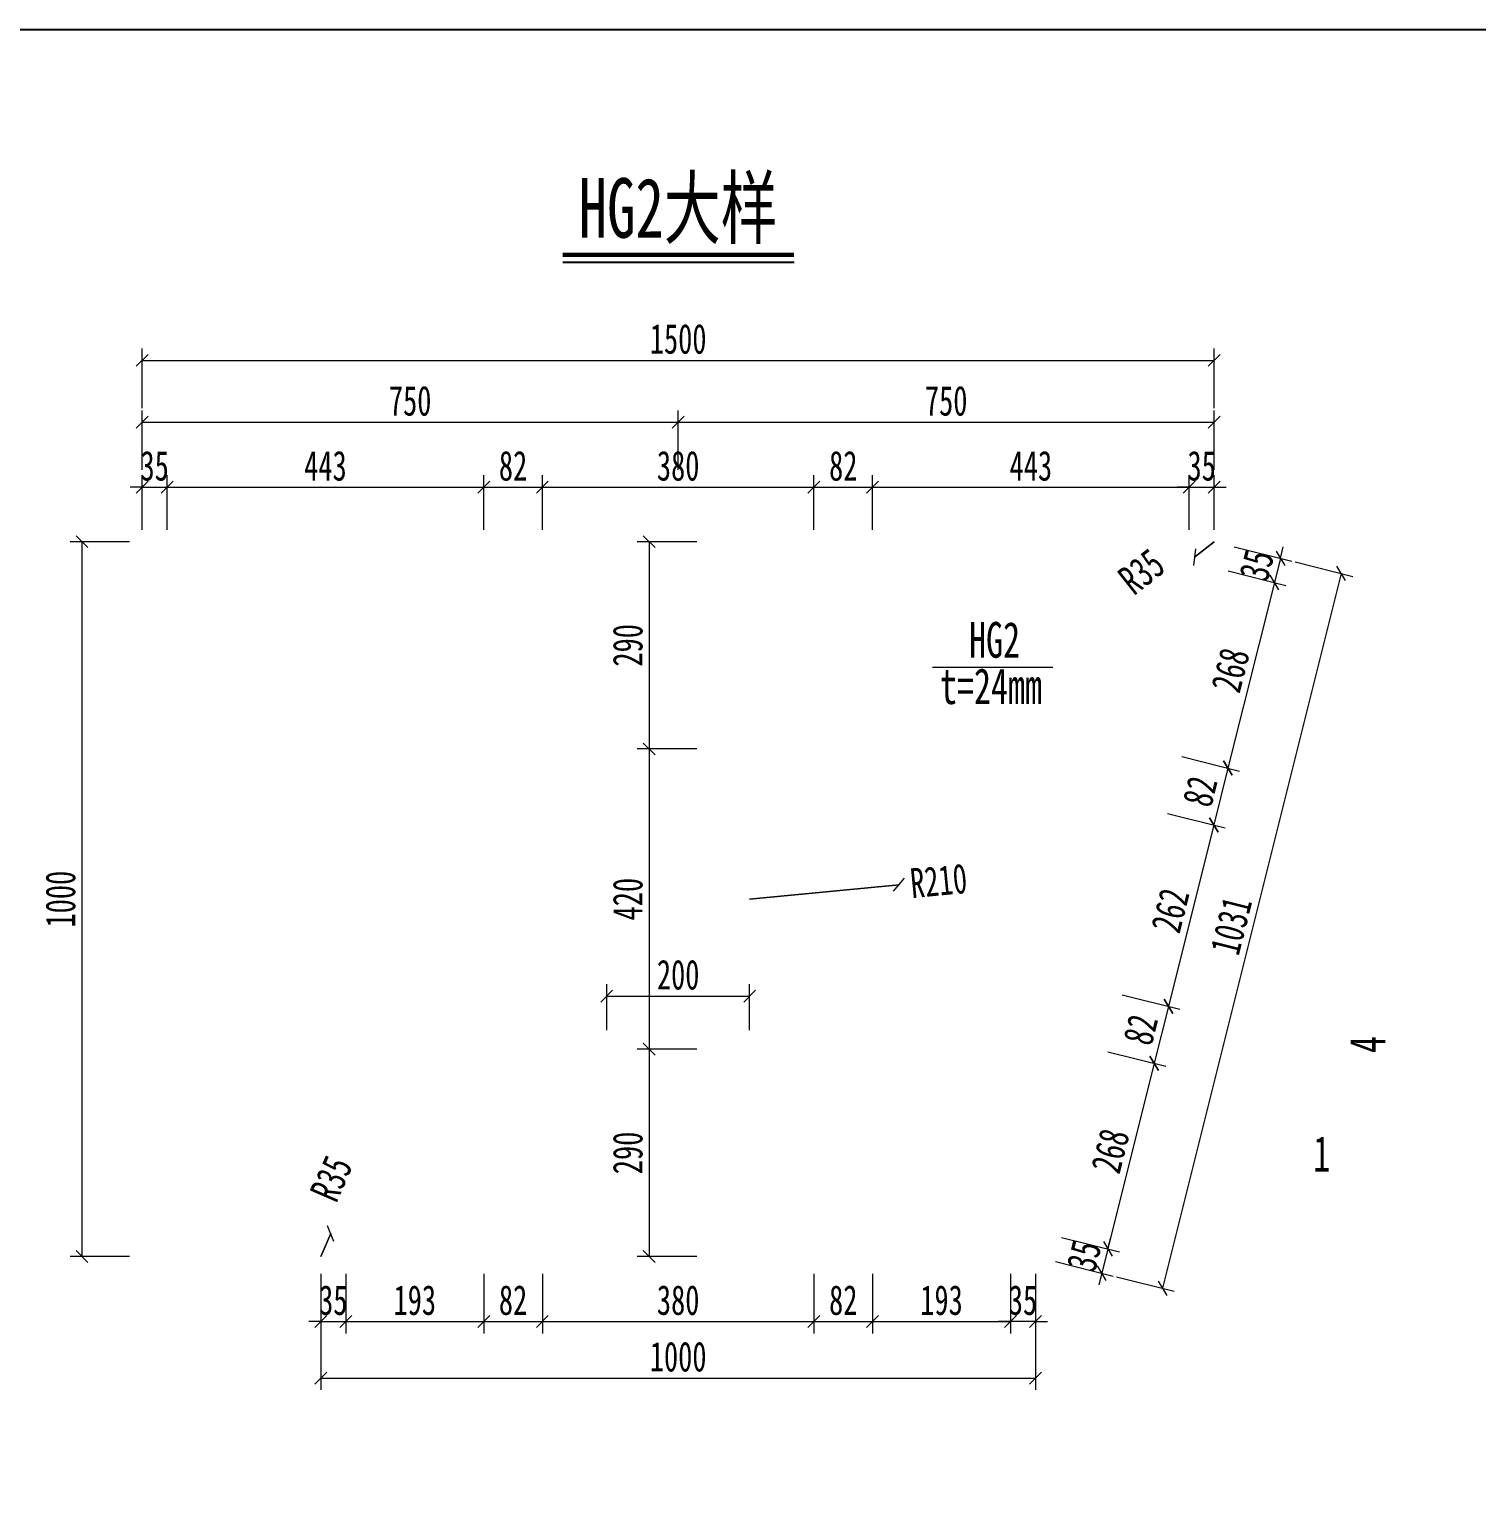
# Model space of a CAD drawing. Header units: millimetres. Extents: x -60009 to 63758, y -2164 to 95433.
# Drawn here: x 27770 to 29795, y 32494 to 34561 of the extents above; entities that cross this region are included whole.
import ezdxf
from ezdxf.enums import TextEntityAlignment as Align

# ---------------------------------------------------------------- set-up
doc = ezdxf.new("R2010")
doc.units = ezdxf.units.MM
doc.layers.get('Defpoints').update_dxf_attribs({"color": 8})
for name, color, linetype, lineweight in [('文字', 7, 'Continuous', 15), ('标注线及字体', 2, 'Continuous', 15), ('细实线', 4, 'Continuous', 15)]:
    doc.layers.add(name, color=color, linetype=linetype, lineweight=lineweight)
doc.styles.add('111', font='仿宋_GB2312.TTF', dxfattribs={"width": 0.7})
doc.styles.add('BM_Dim', font='仿宋_GB2312.TTF', dxfattribs={"width": 0.85})
doc.dimstyles.new('200', dxfattribs={"dimscale": 0, "dimtxt": 2.5, "dimasz": 1, "dimexe": 1, "dimexo": 1, "dimgap": 0.6, "dimtad": 1, "dimdec": 0, "dimdsep": 46, "dimtxsty": '111', "dimblk": 'OBLIQUE', "dimcen": 0, "dimclrd": 4, "dimclre": 4, "dimclrt": 4, "dimadec": 1, "dimazin": 2, "dimtfac": 1, "dimtdec": 0, "dimtix": 1, "dimtmove": 2, "dimatfit": 3, "dimfxl": 4, "dimfxlon": 1, "dimtolj": 1, "dimlwd": -1, "dimlwe": -1, "dimarcsym": 0})

# ---------------------------------------------------------------- blocks, each defined once
blk = doc.blocks.new('_Oblique')
at = {"color": 0, "linetype": 'ByBlock', "lineweight": -2}
blk.add_line((-0.5, -0.5), (0.5, 0.5), dxfattribs=at)
blk = doc.blocks.new('*D1968')
at = {"layer": 'Defpoints', "color": 0}
for p in [(29142.7, 32844.5), (29177.7, 32844.5), (29142.7, 32753.6)]:
    blk.add_point(p, dxfattribs=at)
at = {"layer": '细实线', "color": 4}
for p, q in [((29142.7, 32820.3), (29142.7, 32736.9)), ((29177.7, 32820.3), (29177.7, 32736.9)), ((29142.7, 32753.6), (29126, 32753.6)), ((29177.7, 32753.6), (29142.7, 32753.6)), ((29177.7, 32753.6), (29194.3, 32753.6))]:
    blk.add_line(p, q, dxfattribs=at)
at = {"layer": '细实线', "color": 4, "xscale": 16.66666666666666, "yscale": 16.66666666666666, "zscale": 16.66666666666666}
blk.add_blockref('_Oblique', (29142.7, 32753.6), dxfattribs=at)
at = {"layer": '细实线', "color": 4, "xscale": 16.66666666666666, "yscale": 16.66666666666666, "zscale": 16.66666666666666, "rotation": 180}
blk.add_blockref('_Oblique', (29177.7, 32753.6), dxfattribs=at)
at = {"layer": '细实线', "color": 4, "insert": (29160.2, 32783.4), "char_height": 41.67, "attachment_point": 5, "style": '111'}
blk.add_mtext('\\A1;35', dxfattribs=at)
blk = doc.blocks.new('*D1967')
at = {"layer": 'Defpoints', "color": 0}
for p in [(28949.7, 32844.5), (29142.7, 32844.5), (29142.7, 32753.6)]:
    blk.add_point(p, dxfattribs=at)
at = {"layer": '细实线', "color": 4}
for p, q in [((28949.7, 32820.3), (28949.7, 32736.9)), ((29142.7, 32820.3), (29142.7, 32736.9)), ((28949.7, 32753.6), (29142.7, 32753.6))]:
    blk.add_line(p, q, dxfattribs=at)
at = {"layer": '细实线', "color": 4, "xscale": 16.66666666666666, "yscale": 16.66666666666666, "zscale": 16.66666666666666, "rotation": 180}
blk.add_blockref('_Oblique', (28949.7, 32753.6), dxfattribs=at)
at = {"layer": '细实线', "color": 4, "xscale": 16.66666666666666, "yscale": 16.66666666666666, "zscale": 16.66666666666666}
blk.add_blockref('_Oblique', (29142.7, 32753.6), dxfattribs=at)
at = {"layer": '细实线', "color": 4, "insert": (29046.2, 32783.4), "char_height": 41.67, "attachment_point": 5, "style": '111'}
blk.add_mtext('\\A1;193', dxfattribs=at)
blk = doc.blocks.new('*D1966')
at = {"layer": 'Defpoints', "color": 0}
for p in [(28487.7, 32844.5), (28867.7, 32844.5), (28867.7, 32753.6)]:
    blk.add_point(p, dxfattribs=at)
at = {"layer": '细实线', "color": 4}
for p, q in [((28487.7, 32820.3), (28487.7, 32736.9)), ((28867.7, 32820.3), (28867.7, 32736.9)), ((28487.7, 32753.6), (28867.7, 32753.6))]:
    blk.add_line(p, q, dxfattribs=at)
at = {"layer": '细实线', "color": 4, "xscale": 16.66666666666666, "yscale": 16.66666666666666, "zscale": 16.66666666666666, "rotation": 180}
blk.add_blockref('_Oblique', (28487.7, 32753.6), dxfattribs=at)
at = {"layer": '细实线', "color": 4, "xscale": 16.66666666666666, "yscale": 16.66666666666666, "zscale": 16.66666666666666}
blk.add_blockref('_Oblique', (28867.7, 32753.6), dxfattribs=at)
at = {"layer": '细实线', "color": 4, "insert": (28677.7, 32783.4), "char_height": 41.67, "attachment_point": 5, "style": '111'}
blk.add_mtext('\\A1;380', dxfattribs=at)
blk = doc.blocks.new('*D1965')
at = {"layer": 'Defpoints', "color": 0}
for p in [(28867.7, 32844.5), (28949.7, 32844.5), (28949.7, 32753.6)]:
    blk.add_point(p, dxfattribs=at)
at = {"layer": '细实线', "color": 4}
for p, q in [((28867.7, 32820.3), (28867.7, 32736.9)), ((28949.7, 32820.3), (28949.7, 32736.9)), ((28867.7, 32753.6), (28949.7, 32753.6))]:
    blk.add_line(p, q, dxfattribs=at)
at = {"layer": '细实线', "color": 4, "xscale": 16.66666666666666, "yscale": 16.66666666666666, "zscale": 16.66666666666666, "rotation": 180}
blk.add_blockref('_Oblique', (28867.7, 32753.6), dxfattribs=at)
at = {"layer": '细实线', "color": 4, "xscale": 16.66666666666666, "yscale": 16.66666666666666, "zscale": 16.66666666666666}
blk.add_blockref('_Oblique', (28949.7, 32753.6), dxfattribs=at)
at = {"layer": '细实线', "color": 4, "insert": (28908.7, 32783.4), "char_height": 41.67, "attachment_point": 5, "style": '111'}
blk.add_mtext('\\A1;82', dxfattribs=at)
blk = doc.blocks.new('*D1964')
at = {"layer": 'Defpoints', "color": 0}
for p in [(28405.7, 32844.5), (28487.7, 32844.5), (28487.7, 32753.6)]:
    blk.add_point(p, dxfattribs=at)
at = {"layer": '细实线', "color": 4}
for p, q in [((28405.7, 32820.3), (28405.7, 32736.9)), ((28487.7, 32820.3), (28487.7, 32736.9)), ((28405.7, 32753.6), (28487.7, 32753.6))]:
    blk.add_line(p, q, dxfattribs=at)
at = {"layer": '细实线', "color": 4, "xscale": 16.66666666666666, "yscale": 16.66666666666666, "zscale": 16.66666666666666, "rotation": 180}
blk.add_blockref('_Oblique', (28405.7, 32753.6), dxfattribs=at)
at = {"layer": '细实线', "color": 4, "xscale": 16.66666666666666, "yscale": 16.66666666666666, "zscale": 16.66666666666666}
blk.add_blockref('_Oblique', (28487.7, 32753.6), dxfattribs=at)
at = {"layer": '细实线', "color": 4, "insert": (28446.7, 32783.4), "char_height": 41.67, "attachment_point": 5, "style": '111'}
blk.add_mtext('\\A1;82', dxfattribs=at)
blk = doc.blocks.new('*D1963')
at = {"layer": 'Defpoints', "color": 0}
for p in [(28212.7, 32844.5), (28405.7, 32844.5), (28405.7, 32753.6)]:
    blk.add_point(p, dxfattribs=at)
at = {"layer": '细实线', "color": 4}
for p, q in [((28212.7, 32820.3), (28212.7, 32736.9)), ((28405.7, 32820.3), (28405.7, 32736.9)), ((28212.7, 32753.6), (28405.7, 32753.6))]:
    blk.add_line(p, q, dxfattribs=at)
at = {"layer": '细实线', "color": 4, "xscale": 16.66666666666666, "yscale": 16.66666666666666, "zscale": 16.66666666666666, "rotation": 180}
blk.add_blockref('_Oblique', (28212.7, 32753.6), dxfattribs=at)
at = {"layer": '细实线', "color": 4, "xscale": 16.66666666666666, "yscale": 16.66666666666666, "zscale": 16.66666666666666}
blk.add_blockref('_Oblique', (28405.7, 32753.6), dxfattribs=at)
at = {"layer": '细实线', "color": 4, "insert": (28309.2, 32783.4), "char_height": 41.67, "attachment_point": 5, "style": '111'}
blk.add_mtext('\\A1;193', dxfattribs=at)
blk = doc.blocks.new('*D1962')
at = {"layer": 'Defpoints', "color": 0}
for p in [(28177.7, 32844.5), (28212.7, 32844.5), (28212.7, 32753.6)]:
    blk.add_point(p, dxfattribs=at)
at = {"layer": '细实线', "color": 4}
for p, q in [((28177.7, 32820.3), (28177.7, 32736.9)), ((28212.7, 32820.3), (28212.7, 32736.9)), ((28177.7, 32753.6), (28161, 32753.6)), ((28177.7, 32753.6), (28212.7, 32753.6)), ((28212.7, 32753.6), (28229.3, 32753.6))]:
    blk.add_line(p, q, dxfattribs=at)
at = {"layer": '细实线', "color": 4, "xscale": 16.66666666666666, "yscale": 16.66666666666666, "zscale": 16.66666666666666}
blk.add_blockref('_Oblique', (28177.7, 32753.6), dxfattribs=at)
at = {"layer": '细实线', "color": 4, "xscale": 16.66666666666666, "yscale": 16.66666666666666, "zscale": 16.66666666666666, "rotation": 180}
blk.add_blockref('_Oblique', (28212.7, 32753.6), dxfattribs=at)
at = {"layer": '细实线', "color": 4, "insert": (28195.2, 32783.4), "char_height": 41.67, "attachment_point": 5, "style": '111'}
blk.add_mtext('\\A1;35', dxfattribs=at)
blk = doc.blocks.new('*D1961')
at = {"layer": 'Defpoints', "color": 0}
for p in [(29186.2, 32878.5), (29177.7, 32844.5), (29270.4, 32821.3)]:
    blk.add_point(p, dxfattribs=at)
at = {"layer": '细实线', "color": 4}
for p, q in [((29214.2, 32871.4), (29295, 32851.2)), ((29278.9, 32855.3), (29282.9, 32871.4)), ((29278.9, 32855.3), (29270.4, 32821.3)), ((29205.7, 32837.5), (29286.5, 32817.3)), ((29270.4, 32821.3), (29266.3, 32805.2))]:
    blk.add_line(p, q, dxfattribs=at)
at = {"layer": '细实线', "color": 4, "xscale": 16.66666666666666, "yscale": 16.66666666666666, "zscale": 16.66666666666666}
for p, rotation in [((29278.9, 32855.3), 255.9637565321197), ((29270.4, 32821.3), 75.96375653211975)]:
    blk.add_blockref('_Oblique', p, dxfattribs=dict(at, rotation=rotation))
at = {"layer": '细实线', "color": 4, "insert": (29245.7, 32845.5), "char_height": 41.67, "attachment_point": 5, "rotation": 75.9638, "style": '111'}
blk.add_mtext('\\A1;35', dxfattribs=at)
blk = doc.blocks.new('*D1960')
at = {"layer": 'Defpoints', "color": 0}
for p in [(29251.1, 33138.1), (29186.2, 32878.5), (29278.9, 32855.3)]:
    blk.add_point(p, dxfattribs=at)
at = {"layer": '细实线', "color": 4}
for p, q in [((29279.1, 33131.1), (29359.9, 33110.8)), ((29343.8, 33114.9), (29278.9, 32855.3)), ((29214.2, 32871.4), (29295, 32851.2))]:
    blk.add_line(p, q, dxfattribs=at)
at = {"layer": '细实线', "color": 4, "xscale": 16.66666666666666, "yscale": 16.66666666666666, "zscale": 16.66666666666666}
for p, rotation in [((29343.8, 33114.9), 75.96375653211736), ((29278.9, 32855.3), 255.9637565321173)]:
    blk.add_blockref('_Oblique', p, dxfattribs=dict(at, rotation=rotation))
at = {"layer": '细实线', "color": 4, "insert": (29282.4, 32992.3), "char_height": 41.67, "attachment_point": 5, "rotation": 75.9638, "style": '111'}
blk.add_mtext('\\A1;268', dxfattribs=at)
blk = doc.blocks.new('*D1959')
at = {"layer": 'Defpoints', "color": 0}
for p in [(29270.9, 33217.6), (29251.1, 33138.1), (29343.8, 33114.9)]:
    blk.add_point(p, dxfattribs=at)
at = {"layer": '细实线', "color": 4}
for p, q in [((29299, 33210.6), (29379.8, 33190.4)), ((29363.7, 33194.4), (29343.8, 33114.9)), ((29279.1, 33131.1), (29359.9, 33110.8))]:
    blk.add_line(p, q, dxfattribs=at)
at = {"layer": '细实线', "color": 4, "xscale": 16.66666666666666, "yscale": 16.66666666666666, "zscale": 16.66666666666666}
for p, rotation in [((29363.7, 33194.4), 75.96375653194899), ((29343.8, 33114.9), 255.963756531949)]:
    blk.add_blockref('_Oblique', p, dxfattribs=dict(at, rotation=rotation))
at = {"layer": '细实线', "color": 4, "insert": (29324.8, 33161.9), "char_height": 41.67, "attachment_point": 5, "rotation": 75.9638, "style": '111'}
blk.add_mtext('\\A1;82', dxfattribs=at)
blk = doc.blocks.new('*D1958')
at = {"layer": 'Defpoints', "color": 0}
for p in [(29334.4, 33471.4), (29270.9, 33217.6), (29363.7, 33194.4)]:
    blk.add_point(p, dxfattribs=at)
at = {"layer": '细实线', "color": 4}
for p, q in [((29362.4, 33464.4), (29443.3, 33444.2)), ((29427.1, 33448.2), (29363.7, 33194.4)), ((29299, 33210.6), (29379.8, 33190.4))]:
    blk.add_line(p, q, dxfattribs=at)
at = {"layer": '细实线', "color": 4, "xscale": 16.66666666666666, "yscale": 16.66666666666666, "zscale": 16.66666666666666}
for p, rotation in [((29427.1, 33448.2), 75.96375653211255), ((29363.7, 33194.4), 255.9637565321125)]:
    blk.add_blockref('_Oblique', p, dxfattribs=dict(at, rotation=rotation))
at = {"layer": '细实线', "color": 4, "insert": (29366.4, 33328.6), "char_height": 41.67, "attachment_point": 5, "rotation": 75.9638, "style": '111'}
blk.add_mtext('\\A1;262', dxfattribs=at)
blk = doc.blocks.new('*D1957')
at = {"layer": 'Defpoints', "color": 0}
for p in [(29354.3, 33550.9), (29334.4, 33471.4), (29427.1, 33448.2)]:
    blk.add_point(p, dxfattribs=at)
at = {"layer": '细实线', "color": 4}
for p, q in [((29382.3, 33543.9), (29463.2, 33523.7)), ((29447, 33527.8), (29427.1, 33448.2)), ((29362.4, 33464.4), (29443.3, 33444.2))]:
    blk.add_line(p, q, dxfattribs=at)
at = {"layer": '细实线', "color": 4, "xscale": 16.66666666666666, "yscale": 16.66666666666666, "zscale": 16.66666666666666}
for p, rotation in [((29447, 33527.8), 75.9637565319872), ((29427.1, 33448.2), 255.9637565319872)]:
    blk.add_blockref('_Oblique', p, dxfattribs=dict(at, rotation=rotation))
at = {"layer": '细实线', "color": 4, "insert": (29408.1, 33495.2), "char_height": 41.67, "attachment_point": 5, "rotation": 75.9638, "style": '111'}
blk.add_mtext('\\A1;82', dxfattribs=at)
blk = doc.blocks.new('*D1956')
at = {"layer": 'Defpoints', "color": 0}
for p in [(29419.2, 33810.5), (29354.3, 33550.9), (29447, 33527.8)]:
    blk.add_point(p, dxfattribs=at)
at = {"layer": '细实线', "color": 4}
for p, q in [((29447.2, 33803.5), (29528.1, 33783.3)), ((29511.9, 33787.4), (29447, 33527.8)), ((29382.3, 33543.9), (29463.2, 33523.7))]:
    blk.add_line(p, q, dxfattribs=at)
at = {"layer": '细实线', "color": 4, "xscale": 16.66666666666666, "yscale": 16.66666666666666, "zscale": 16.66666666666666}
for p, rotation in [((29511.9, 33787.4), 75.96375653213171), ((29447, 33527.8), 255.9637565321317)]:
    blk.add_blockref('_Oblique', p, dxfattribs=dict(at, rotation=rotation))
at = {"layer": '细实线', "color": 4, "insert": (29450.5, 33664.8), "char_height": 41.67, "attachment_point": 5, "rotation": 75.9638, "style": '111'}
blk.add_mtext('\\A1;268', dxfattribs=at)
blk = doc.blocks.new('*D1955')
at = {"layer": 'Defpoints', "color": 0}
for p in [(29427.7, 33844.5), (29419.2, 33810.5), (29511.9, 33787.4)]:
    blk.add_point(p, dxfattribs=at)
at = {"layer": '细实线', "color": 4}
for p, q in [((29455.7, 33837.5), (29536.5, 33817.3)), ((29520.4, 33821.3), (29511.9, 33787.4)), ((29520.4, 33821.3), (29524.4, 33837.5)), ((29447.2, 33803.5), (29528.1, 33783.3)), ((29511.9, 33787.4), (29507.8, 33771.2))]:
    blk.add_line(p, q, dxfattribs=at)
at = {"layer": '细实线', "color": 4, "xscale": 16.66666666666666, "yscale": 16.66666666666666, "zscale": 16.66666666666666}
for p, rotation in [((29520.4, 33821.3), 255.9637565320504), ((29511.9, 33787.4), 75.96375653205041)]:
    blk.add_blockref('_Oblique', p, dxfattribs=dict(at, rotation=rotation))
at = {"layer": '细实线', "color": 4, "insert": (29487.2, 33811.6), "char_height": 41.67, "attachment_point": 5, "rotation": 75.9638, "style": '111'}
blk.add_mtext('\\A1;35', dxfattribs=at)
blk = doc.blocks.new('*D1954')
at = {"layer": 'Defpoints', "color": 0}
for p in [(29427.7, 33920.6), (29392.7, 33844.5), (29427.7, 33844.5)]:
    blk.add_point(p, dxfattribs=at)
at = {"layer": '细实线', "color": 4}
for p, q in [((29392.7, 33861.2), (29392.7, 33937.3)), ((29427.7, 33861.2), (29427.7, 33937.3)), ((29392.7, 33920.6), (29376, 33920.6)), ((29392.7, 33920.6), (29427.7, 33920.6)), ((29427.7, 33920.6), (29444.3, 33920.6))]:
    blk.add_line(p, q, dxfattribs=at)
at = {"layer": '细实线', "color": 4, "xscale": 16.66666666666666, "yscale": 16.66666666666666, "zscale": 16.66666666666666}
blk.add_blockref('_Oblique', (29392.7, 33920.6), dxfattribs=at)
at = {"layer": '细实线', "color": 4, "xscale": 16.66666666666666, "yscale": 16.66666666666666, "zscale": 16.66666666666666, "rotation": 180}
blk.add_blockref('_Oblique', (29427.7, 33920.6), dxfattribs=at)
at = {"layer": '细实线', "color": 4, "insert": (29410.2, 33950.4), "char_height": 41.67, "attachment_point": 5, "style": '111'}
blk.add_mtext('\\A1;35', dxfattribs=at)
blk = doc.blocks.new('*D1953')
at = {"layer": 'Defpoints', "color": 0}
for p in [(29392.7, 33920.6), (28949.7, 33844.5), (29392.7, 33844.5)]:
    blk.add_point(p, dxfattribs=at)
at = {"layer": '细实线', "color": 4}
for p, q in [((28949.7, 33861.2), (28949.7, 33937.3)), ((29392.7, 33861.2), (29392.7, 33937.3)), ((28949.7, 33920.6), (29392.7, 33920.6))]:
    blk.add_line(p, q, dxfattribs=at)
at = {"layer": '细实线', "color": 4, "xscale": 16.66666666666666, "yscale": 16.66666666666666, "zscale": 16.66666666666666, "rotation": 180}
blk.add_blockref('_Oblique', (28949.7, 33920.6), dxfattribs=at)
at = {"layer": '细实线', "color": 4, "xscale": 16.66666666666666, "yscale": 16.66666666666666, "zscale": 16.66666666666666}
blk.add_blockref('_Oblique', (29392.7, 33920.6), dxfattribs=at)
at = {"layer": '细实线', "color": 4, "insert": (29171.2, 33950.4), "char_height": 41.67, "attachment_point": 5, "style": '111'}
blk.add_mtext('\\A1;443', dxfattribs=at)
blk = doc.blocks.new('*D1952')
at = {"layer": 'Defpoints', "color": 0}
for p in [(28949.7, 33920.6), (28867.7, 33844.5), (28949.7, 33844.5)]:
    blk.add_point(p, dxfattribs=at)
at = {"layer": '细实线', "color": 4}
for p, q in [((28867.7, 33861.2), (28867.7, 33937.3)), ((28949.7, 33861.2), (28949.7, 33937.3)), ((28867.7, 33920.6), (28949.7, 33920.6))]:
    blk.add_line(p, q, dxfattribs=at)
at = {"layer": '细实线', "color": 4, "xscale": 16.66666666666666, "yscale": 16.66666666666666, "zscale": 16.66666666666666, "rotation": 180}
blk.add_blockref('_Oblique', (28867.7, 33920.6), dxfattribs=at)
at = {"layer": '细实线', "color": 4, "xscale": 16.66666666666666, "yscale": 16.66666666666666, "zscale": 16.66666666666666}
blk.add_blockref('_Oblique', (28949.7, 33920.6), dxfattribs=at)
at = {"layer": '细实线', "color": 4, "insert": (28908.7, 33950.4), "char_height": 41.67, "attachment_point": 5, "style": '111'}
blk.add_mtext('\\A1;82', dxfattribs=at)
blk = doc.blocks.new('*D1951')
at = {"layer": 'Defpoints', "color": 0}
for p in [(28867.7, 33920.6), (28487.7, 33844.5), (28867.7, 33844.5)]:
    blk.add_point(p, dxfattribs=at)
at = {"layer": '细实线', "color": 4}
for p, q in [((28487.7, 33861.2), (28487.7, 33937.3)), ((28867.7, 33861.2), (28867.7, 33937.3)), ((28487.7, 33920.6), (28867.7, 33920.6))]:
    blk.add_line(p, q, dxfattribs=at)
at = {"layer": '细实线', "color": 4, "xscale": 16.66666666666666, "yscale": 16.66666666666666, "zscale": 16.66666666666666, "rotation": 180}
blk.add_blockref('_Oblique', (28487.7, 33920.6), dxfattribs=at)
at = {"layer": '细实线', "color": 4, "xscale": 16.66666666666666, "yscale": 16.66666666666666, "zscale": 16.66666666666666}
blk.add_blockref('_Oblique', (28867.7, 33920.6), dxfattribs=at)
at = {"layer": '细实线', "color": 4, "insert": (28677.7, 33950.4), "char_height": 41.67, "attachment_point": 5, "style": '111'}
blk.add_mtext('\\A1;380', dxfattribs=at)
blk = doc.blocks.new('*D1950')
at = {"layer": 'Defpoints', "color": 0}
for p in [(28487.7, 33920.6), (28405.7, 33844.5), (28487.7, 33844.5)]:
    blk.add_point(p, dxfattribs=at)
at = {"layer": '细实线', "color": 4}
for p, q in [((28405.7, 33861.2), (28405.7, 33937.3)), ((28487.7, 33861.2), (28487.7, 33937.3)), ((28405.7, 33920.6), (28487.7, 33920.6))]:
    blk.add_line(p, q, dxfattribs=at)
at = {"layer": '细实线', "color": 4, "xscale": 16.66666666666666, "yscale": 16.66666666666666, "zscale": 16.66666666666666, "rotation": 180}
blk.add_blockref('_Oblique', (28405.7, 33920.6), dxfattribs=at)
at = {"layer": '细实线', "color": 4, "xscale": 16.66666666666666, "yscale": 16.66666666666666, "zscale": 16.66666666666666}
blk.add_blockref('_Oblique', (28487.7, 33920.6), dxfattribs=at)
at = {"layer": '细实线', "color": 4, "insert": (28446.7, 33950.4), "char_height": 41.67, "attachment_point": 5, "style": '111'}
blk.add_mtext('\\A1;82', dxfattribs=at)
blk = doc.blocks.new('*D1949')
at = {"layer": 'Defpoints', "color": 0}
for p in [(28405.7, 33920.6), (27962.7, 33844.5), (28405.7, 33844.5)]:
    blk.add_point(p, dxfattribs=at)
at = {"layer": '细实线', "color": 4}
for p, q in [((27962.7, 33861.2), (27962.7, 33937.3)), ((28405.7, 33861.2), (28405.7, 33937.3)), ((27962.7, 33920.6), (28405.7, 33920.6))]:
    blk.add_line(p, q, dxfattribs=at)
at = {"layer": '细实线', "color": 4, "xscale": 16.66666666666666, "yscale": 16.66666666666666, "zscale": 16.66666666666666, "rotation": 180}
blk.add_blockref('_Oblique', (27962.7, 33920.6), dxfattribs=at)
at = {"layer": '细实线', "color": 4, "xscale": 16.66666666666666, "yscale": 16.66666666666666, "zscale": 16.66666666666666}
blk.add_blockref('_Oblique', (28405.7, 33920.6), dxfattribs=at)
at = {"layer": '细实线', "color": 4, "insert": (28184.2, 33950.4), "char_height": 41.67, "attachment_point": 5, "style": '111'}
blk.add_mtext('\\A1;443', dxfattribs=at)
blk = doc.blocks.new('*D1948')
at = {"layer": 'Defpoints', "color": 0}
for p in [(27962.7, 33920.6), (27927.7, 33844.5), (27962.7, 33844.5)]:
    blk.add_point(p, dxfattribs=at)
at = {"layer": '细实线', "color": 4}
for p, q in [((27927.7, 33861.2), (27927.7, 33937.3)), ((27962.7, 33861.2), (27962.7, 33937.3)), ((27927.7, 33920.6), (27911, 33920.6)), ((27927.7, 33920.6), (27962.7, 33920.6)), ((27962.7, 33920.6), (27979.3, 33920.6))]:
    blk.add_line(p, q, dxfattribs=at)
at = {"layer": '细实线', "color": 4, "xscale": 16.66666666666666, "yscale": 16.66666666666666, "zscale": 16.66666666666666}
blk.add_blockref('_Oblique', (27927.7, 33920.6), dxfattribs=at)
at = {"layer": '细实线', "color": 4, "xscale": 16.66666666666666, "yscale": 16.66666666666666, "zscale": 16.66666666666666, "rotation": 180}
blk.add_blockref('_Oblique', (27962.7, 33920.6), dxfattribs=at)
at = {"layer": '细实线', "color": 4, "insert": (27945.2, 33950.4), "char_height": 41.67, "attachment_point": 5, "style": '111'}
blk.add_mtext('\\A1;35', dxfattribs=at)
blk = doc.blocks.new('*D1947')
at = {"layer": 'Defpoints', "color": 0}
for p in [(28777.7, 33344.5), (28986.7, 33364.7)]:
    blk.add_point(p, dxfattribs=at)
at = {"layer": '细实线', "color": 4}
for p, q in [((28986.7, 33364.7), (28777.7, 33344.5)), ((28777.7, 33344.5), (28986.7, 33364.7))]:
    blk.add_line(p, q, dxfattribs=at)
at = {"layer": '细实线', "color": 4, "xscale": 16.66666666666666, "yscale": 16.66666666666666, "zscale": 16.66666666666666, "rotation": 5.507261274910653}
blk.add_blockref('_Oblique', (28986.7, 33364.7), dxfattribs=at)
at = {"layer": '细实线', "color": 4, "insert": (29042.2, 33370), "char_height": 41.67, "attachment_point": 5, "rotation": 5.5073, "style": '111'}
blk.add_mtext('\\A1;R210', dxfattribs=at)
blk = doc.blocks.new('*D1946')
at = {"layer": 'Defpoints', "color": 0}
for p in [(29427.7, 33844.5), (29400.1, 33822.9)]:
    blk.add_point(p, dxfattribs=at)
at = {"layer": '细实线', "color": 4}
for p, q in [((29400.1, 33822.9), (29427.7, 33844.5)), ((29427.7, 33844.5), (29400.1, 33822.9))]:
    blk.add_line(p, q, dxfattribs=at)
at = {"layer": '细实线', "color": 4, "xscale": 16.66666666666666, "yscale": 16.66666666666666, "zscale": 16.66666666666666, "rotation": 218.1573476169529}
blk.add_blockref('_Oblique', (29400.1, 33822.9), dxfattribs=at)
at = {"layer": '细实线', "color": 4, "insert": (29326, 33802.6), "char_height": 41.67, "attachment_point": 5, "rotation": 38.1573, "style": '111'}
blk.add_mtext('\\A1;R35', dxfattribs=at)
blk = doc.blocks.new('*D1945')
at = {"layer": 'Defpoints', "color": 0}
for p in [(28191.6, 32876.6), (28177.7, 32844.5)]:
    blk.add_point(p, dxfattribs=at)
at = {"layer": '细实线', "color": 4}
for p, q in [((28191.6, 32876.6), (28177.7, 32844.5)), ((28177.7, 32844.5), (28191.6, 32876.6))]:
    blk.add_line(p, q, dxfattribs=at)
at = {"layer": '细实线', "color": 4, "xscale": 16.66666666666666, "yscale": 16.66666666666666, "zscale": 16.66666666666666, "rotation": 66.52523050004679}
blk.add_blockref('_Oblique', (28191.6, 32876.6), dxfattribs=at)
at = {"layer": '细实线', "color": 4, "insert": (28192.5, 32953.5), "char_height": 41.67, "attachment_point": 5, "rotation": 66.5252, "style": '111'}
blk.add_mtext('\\A1;R35', dxfattribs=at)
blk = doc.blocks.new('*D1944')
at = {"layer": 'Defpoints', "color": 0}
for p in [(28777.7, 33208.8), (28577.7, 33144.5), (28777.7, 33144.5)]:
    blk.add_point(p, dxfattribs=at)
at = {"layer": '细实线', "color": 4}
for p, q in [((28577.7, 33161.2), (28577.7, 33225.5)), ((28777.7, 33161.2), (28777.7, 33225.5)), ((28577.7, 33208.8), (28777.7, 33208.8))]:
    blk.add_line(p, q, dxfattribs=at)
at = {"layer": '细实线', "color": 4, "xscale": 16.66666666666666, "yscale": 16.66666666666666, "zscale": 16.66666666666666, "rotation": 180}
blk.add_blockref('_Oblique', (28577.7, 33208.8), dxfattribs=at)
at = {"layer": '细实线', "color": 4, "xscale": 16.66666666666666, "yscale": 16.66666666666666, "zscale": 16.66666666666666}
blk.add_blockref('_Oblique', (28777.7, 33208.8), dxfattribs=at)
at = {"layer": '细实线', "color": 4, "insert": (28677.7, 33238.6), "char_height": 41.67, "attachment_point": 5, "style": '111'}
blk.add_mtext('\\A1;200', dxfattribs=at)
blk = doc.blocks.new('*D1943')
at = {"layer": 'Defpoints', "color": 0}
for p in [(28177.7, 32844.5), (29177.7, 32844.5), (29177.7, 32674.5)]:
    blk.add_point(p, dxfattribs=at)
at = {"layer": '细实线', "color": 4}
for p, q in [((28177.7, 32741.2), (28177.7, 32657.9)), ((29177.7, 32741.2), (29177.7, 32657.9)), ((28177.7, 32674.5), (29177.7, 32674.5))]:
    blk.add_line(p, q, dxfattribs=at)
at = {"layer": '细实线', "color": 4, "xscale": 16.66666666666666, "yscale": 16.66666666666666, "zscale": 16.66666666666666, "rotation": 180}
blk.add_blockref('_Oblique', (28177.7, 32674.5), dxfattribs=at)
at = {"layer": '细实线', "color": 4, "xscale": 16.66666666666666, "yscale": 16.66666666666666, "zscale": 16.66666666666666}
blk.add_blockref('_Oblique', (29177.7, 32674.5), dxfattribs=at)
at = {"layer": '细实线', "color": 4, "insert": (28677.7, 32704.3), "char_height": 41.67, "attachment_point": 5, "style": '111'}
blk.add_mtext('\\A1;1000', dxfattribs=at)
blk = doc.blocks.new('*D1942')
at = {"layer": 'Defpoints', "color": 0}
for p in [(29427.7, 34011.5), (29427.7, 33844.5), (28677.7, 33544.5)]:
    blk.add_point(p, dxfattribs=at)
at = {"layer": '细实线', "color": 4}
for p, q in [((28677.7, 33944.8), (28677.7, 34028.2)), ((29427.7, 33944.8), (29427.7, 34028.2)), ((28677.7, 34011.5), (29427.7, 34011.5))]:
    blk.add_line(p, q, dxfattribs=at)
at = {"layer": '细实线', "color": 4, "xscale": 16.66666666666666, "yscale": 16.66666666666666, "zscale": 16.66666666666666, "rotation": 180}
blk.add_blockref('_Oblique', (28677.7, 34011.5), dxfattribs=at)
at = {"layer": '细实线', "color": 4, "xscale": 16.66666666666666, "yscale": 16.66666666666666, "zscale": 16.66666666666666}
blk.add_blockref('_Oblique', (29427.7, 34011.5), dxfattribs=at)
at = {"layer": '细实线', "color": 4, "insert": (29052.7, 34041.3), "char_height": 41.67, "attachment_point": 5, "style": '111'}
blk.add_mtext('\\A1;750', dxfattribs=at)
blk = doc.blocks.new('*D1941')
at = {"layer": 'Defpoints', "color": 0}
for p in [(28677.7, 34011.5), (27927.7, 33844.5), (28677.7, 33544.5)]:
    blk.add_point(p, dxfattribs=at)
at = {"layer": '细实线', "color": 4}
for p, q in [((27927.7, 33944.8), (27927.7, 34028.2)), ((28677.7, 33944.8), (28677.7, 34028.2)), ((27927.7, 34011.5), (28677.7, 34011.5))]:
    blk.add_line(p, q, dxfattribs=at)
at = {"layer": '细实线', "color": 4, "xscale": 16.66666666666666, "yscale": 16.66666666666666, "zscale": 16.66666666666666, "rotation": 180}
blk.add_blockref('_Oblique', (27927.7, 34011.5), dxfattribs=at)
at = {"layer": '细实线', "color": 4, "xscale": 16.66666666666666, "yscale": 16.66666666666666, "zscale": 16.66666666666666}
blk.add_blockref('_Oblique', (28677.7, 34011.5), dxfattribs=at)
at = {"layer": '细实线', "color": 4, "insert": (28302.7, 34041.3), "char_height": 41.67, "attachment_point": 5, "style": '111'}
blk.add_mtext('\\A1;750', dxfattribs=at)
blk = doc.blocks.new('*D1940')
at = {"layer": 'Defpoints', "color": 0}
for p in [(28732.2, 33134.5), (28637.1, 32844.5), (28739.1, 32844.5)]:
    blk.add_point(p, dxfattribs=at)
at = {"layer": '细实线', "color": 4}
for p, q in [((28703.8, 33134.5), (28620.4, 33134.5)), ((28637.1, 33134.5), (28637.1, 32844.5)), ((28703.8, 32844.5), (28620.4, 32844.5))]:
    blk.add_line(p, q, dxfattribs=at)
at = {"layer": '细实线', "color": 4, "xscale": 16.66666666666666, "yscale": 16.66666666666666, "zscale": 16.66666666666666}
for p, rotation in [((28637.1, 33134.5), 90), ((28637.1, 32844.5), 270)]:
    blk.add_blockref('_Oblique', p, dxfattribs=dict(at, rotation=rotation))
at = {"layer": '细实线', "color": 4, "insert": (28607.3, 32989.5), "char_height": 41.67, "attachment_point": 5, "rotation": 90, "style": '111'}
blk.add_mtext('\\A1;290', dxfattribs=at)
blk = doc.blocks.new('*D1939')
at = {"layer": 'Defpoints', "color": 0}
for p in [(28732.2, 33554.5), (28637.1, 33134.5), (28732.2, 33134.5)]:
    blk.add_point(p, dxfattribs=at)
at = {"layer": '细实线', "color": 4}
for p, q in [((28703.8, 33554.5), (28620.4, 33554.5)), ((28637.1, 33554.5), (28637.1, 33134.5)), ((28703.8, 33134.5), (28620.4, 33134.5))]:
    blk.add_line(p, q, dxfattribs=at)
at = {"layer": '细实线', "color": 4, "xscale": 16.66666666666666, "yscale": 16.66666666666666, "zscale": 16.66666666666666}
for p, rotation in [((28637.1, 33554.5), 90), ((28637.1, 33134.5), 270)]:
    blk.add_blockref('_Oblique', p, dxfattribs=dict(at, rotation=rotation))
at = {"layer": '细实线', "color": 4, "insert": (28607.3, 33344.5), "char_height": 41.67, "attachment_point": 5, "rotation": 90, "style": '111'}
blk.add_mtext('\\A1;420', dxfattribs=at)
blk = doc.blocks.new('*D1938')
at = {"layer": 'Defpoints', "color": 0}
for p in [(28732.2, 33844.5), (28637.1, 33554.5), (28732.2, 33554.5)]:
    blk.add_point(p, dxfattribs=at)
at = {"layer": '细实线', "color": 4}
for p, q in [((28703.8, 33844.5), (28620.4, 33844.5)), ((28637.1, 33844.5), (28637.1, 33554.5)), ((28703.8, 33554.5), (28620.4, 33554.5))]:
    blk.add_line(p, q, dxfattribs=at)
at = {"layer": '细实线', "color": 4, "xscale": 16.66666666666666, "yscale": 16.66666666666666, "zscale": 16.66666666666666}
for p, rotation in [((28637.1, 33844.5), 90), ((28637.1, 33554.5), 270)]:
    blk.add_blockref('_Oblique', p, dxfattribs=dict(at, rotation=rotation))
at = {"layer": '细实线', "color": 4, "insert": (28607.3, 33699.5), "char_height": 41.67, "attachment_point": 5, "rotation": 90, "style": '111'}
blk.add_mtext('\\A1;290', dxfattribs=at)
blk = doc.blocks.new('*D1937')
at = {"layer": 'Defpoints', "color": 0}
for p in [(27927.7, 33844.5), (27843.5, 32844.5), (28177.7, 32844.5)]:
    blk.add_point(p, dxfattribs=at)
at = {"layer": '细实线', "color": 4}
for p, q in [((27910.1, 33844.5), (27826.8, 33844.5)), ((27843.5, 33844.5), (27843.5, 32844.5)), ((27910.1, 32844.5), (27826.8, 32844.5))]:
    blk.add_line(p, q, dxfattribs=at)
at = {"layer": '细实线', "color": 4, "xscale": 16.66666666666666, "yscale": 16.66666666666666, "zscale": 16.66666666666666}
for p, rotation in [((27843.5, 33844.5), 90), ((27843.5, 32844.5), 270)]:
    blk.add_blockref('_Oblique', p, dxfattribs=dict(at, rotation=rotation))
at = {"layer": '细实线', "color": 4, "insert": (27813.6, 33344.5), "char_height": 41.67, "attachment_point": 5, "rotation": 90, "style": '111'}
blk.add_mtext('\\A1;1000', dxfattribs=at)
blk = doc.blocks.new('*D1936')
at = {"layer": 'Defpoints', "color": 0}
for p in [(29427.7, 33844.5), (29177.7, 32844.5), (29355.5, 32800.1)]:
    blk.add_point(p, dxfattribs=at)
at = {"layer": '细实线', "color": 4}
for p, q in [((29605.5, 33800.1), (29355.5, 32800.1)), ((29540.8, 33816.2), (29621.6, 33796)), ((29290.8, 32816.2), (29371.6, 32796))]:
    blk.add_line(p, q, dxfattribs=at)
at = {"layer": '细实线', "color": 4, "xscale": 16.66666666666666, "yscale": 16.66666666666666, "zscale": 16.66666666666666}
for p, rotation in [((29605.5, 33800.1), 75.96375653208638), ((29355.5, 32800.1), 255.9637565320864)]:
    blk.add_blockref('_Oblique', p, dxfattribs=dict(at, rotation=rotation))
at = {"layer": '细实线', "color": 4, "insert": (29451.5, 33307.3), "char_height": 41.67, "attachment_point": 5, "rotation": 75.9638, "style": '111'}
blk.add_mtext('\\A1;1031', dxfattribs=at)
blk = doc.blocks.new('*D1935')
at = {"layer": 'Defpoints', "color": 0}
for p in [(29427.7, 34098.1), (27927.7, 33844.5), (29427.7, 33844.5)]:
    blk.add_point(p, dxfattribs=at)
at = {"layer": '细实线', "color": 4}
for p, q in [((27927.7, 34031.4), (27927.7, 34114.7)), ((29427.7, 34031.4), (29427.7, 34114.7)), ((27927.7, 34098.1), (29427.7, 34098.1))]:
    blk.add_line(p, q, dxfattribs=at)
at = {"layer": '细实线', "color": 4, "xscale": 16.66666666666666, "yscale": 16.66666666666666, "zscale": 16.66666666666666, "rotation": 180}
blk.add_blockref('_Oblique', (27927.7, 34098.1), dxfattribs=at)
at = {"layer": '细实线', "color": 4, "xscale": 16.66666666666666, "yscale": 16.66666666666666, "zscale": 16.66666666666666}
blk.add_blockref('_Oblique', (29427.7, 34098.1), dxfattribs=at)
at = {"layer": '细实线', "color": 4, "insert": (28677.7, 34127.9), "char_height": 41.67, "attachment_point": 5, "style": '111'}
blk.add_mtext('\\A1;1500', dxfattribs=at)

msp = doc.modelspace()

# ---------------------------------------------------------------- linework, layer by layer
at = {"color": 4}
msp.add_line((28516.2, 34235.7), (28839.8, 34235.7), dxfattribs=at)
at = {"color": 6, "const_width": 6}
msp.add_lwpolyline([(28516.2, 34245.7), (28839.8, 34245.7)], dxfattribs=at)
at = {"layer": 'Defpoints'}
msp.add_lwpolyline([(25599.8, 34560.8), (32016.5, 34560.8), (32016.5, 30297.5), (25599.8, 30297.5)], close=True, dxfattribs=at)
at = {"layer": '细实线'}
msp.add_line((29033.8, 33669), (29202.1, 33669), dxfattribs=at)

# ---------------------------------------------------------------- texts
at = {"layer": '文字', "style": 'BM_Dim', "width": 0.7}
for s, p in [('HG2', (29120.4, 33667.2)), ('t=24mm', (29115.4, 33602.4)), ('1', (29578.2, 32948.2))]:
    msp.add_text(s, height=50, dxfattribs=at).set_placement(p, align=Align.BOTTOM_CENTER)
msp.add_text('4', height=50, rotation=90, dxfattribs=at).set_placement((29682.1, 33141.1), align=Align.BOTTOM_CENTER)
at = {"layer": '标注线及字体', "color": 0, "style": '111', "width": 0.7}
msp.add_text('HG2大样', height=83.33, dxfattribs=at).set_placement((28677.7, 34313.1), align=Align.MIDDLE)

# ---------------------------------------------------------------- dimensions: what is measured, and where the dimension line sits
at = {"layer": '细实线'}
for base, p1, p2, picture, middle in [((29427.7, 34098.1), (27927.7, 33844.5), (29427.7, 33844.5), '*D1935', (28677.7, 34127.9)), ((28677.7, 34011.5), (27927.7, 33844.5), (28677.7, 33544.5), '*D1941', (28302.7, 34041.3)), ((29427.7, 34011.5), (28677.7, 33544.5), (29427.7, 33844.5), '*D1942', (29052.7, 34041.3)), ((27962.7, 33920.6), (27927.7, 33844.5), (27962.7, 33844.5), '*D1948', (27945.2, 33950.4)), ((28405.7, 33920.6), (27962.7, 33844.5), (28405.7, 33844.5), '*D1949', (28184.2, 33950.4)), ((28487.7, 33920.6), (28405.7, 33844.5), (28487.7, 33844.5), '*D1950', (28446.7, 33950.4)), ((28867.7, 33920.6), (28487.7, 33844.5), (28867.7, 33844.5), '*D1951', (28677.7, 33950.4)), ((28949.7, 33920.6), (28867.7, 33844.5), (28949.7, 33844.5), '*D1952', (28908.7, 33950.4)), ((29392.7, 33920.6), (28949.7, 33844.5), (29392.7, 33844.5), '*D1953', (29171.2, 33950.4)), ((29427.7, 33920.6), (29392.7, 33844.5), (29427.7, 33844.5), '*D1954', (29410.2, 33950.4)), ((28777.7, 33208.8), (28577.7, 33144.5), (28777.7, 33144.5), '*D1944', (28677.7, 33238.6)), ((28212.7, 32753.6), (28177.7, 32844.5), (28212.7, 32844.5), '*D1962', (28195.2, 32783.4)), ((29177.7, 32674.5), (28177.7, 32844.5), (29177.7, 32844.5), '*D1943', (28677.7, 32704.3)), ((28405.7, 32753.6), (28212.7, 32844.5), (28405.7, 32844.5), '*D1963', (28309.2, 32783.4)), ((28487.7, 32753.6), (28405.7, 32844.5), (28487.7, 32844.5), '*D1964', (28446.7, 32783.4)), ((28867.7, 32753.6), (28487.7, 32844.5), (28867.7, 32844.5), '*D1966', (28677.7, 32783.4)), ((28949.7, 32753.6), (28867.7, 32844.5), (28949.7, 32844.5), '*D1965', (28908.7, 32783.4)), ((29142.7, 32753.6), (28949.7, 32844.5), (29142.7, 32844.5), '*D1967', (29046.2, 32783.4))]:
    dim = msp.add_linear_dim(base=base, p1=p1, p2=p2, dimstyle='200', override={"dimscale": 16.666667, "dimblk": 'Oblique'}, dxfattribs=at)
    dim.commit()
    dim.dimension.update_dxf_attribs({"geometry": picture, "text_midpoint": middle})
for base, p1, p2, angle, picture, middle in [((27843.5, 32844.5), (27927.7, 33844.5), (28177.7, 32844.5), 90, '*D1937', (27813.6, 33344.5)), ((28637.1, 33554.5), (28732.2, 33844.5), (28732.2, 33554.5), 90, '*D1938', (28607.3, 33699.5)), ((28637.1, 33134.5), (28732.2, 33554.5), (28732.2, 33134.5), 90, '*D1939', (28607.3, 33344.5)), ((28637.1, 32844.5), (28732.2, 33134.5), (28739.1, 32844.5), 90, '*D1940', (28607.3, 32989.5)), ((29142.7, 32753.6), (29177.7, 32844.5), (29142.7, 32844.5), 180, '*D1968', (29160.2, 32783.4))]:
    dim = msp.add_linear_dim(base=base, p1=p1, p2=p2, angle=angle, dimstyle='200', override={"dimscale": 16.666667, "dimblk": 'Oblique'}, dxfattribs=at)
    dim.commit()
    dim.dimension.update_dxf_attribs({"geometry": picture, "text_midpoint": middle})
for p1, p2, distance, picture, middle in [((29427.7, 33844.5), (29177.7, 32844.5), 183.3, '*D1936', (29451.5, 33307.3)), ((29427.7, 33844.5), (29419.2, 33810.5), 95.6, '*D1955', (29487.2, 33811.6)), ((29419.2, 33810.5), (29354.3, 33550.9), 95.6, '*D1956', (29450.5, 33664.8)), ((29354.3, 33550.9), (29334.4, 33471.4), 95.6, '*D1957', (29408.1, 33495.2)), ((29334.4, 33471.4), (29270.9, 33217.6), 95.6, '*D1958', (29366.4, 33328.6)), ((29270.9, 33217.6), (29251.1, 33138.1), 95.6, '*D1959', (29324.8, 33161.9)), ((29251.1, 33138.1), (29186.2, 32878.5), 95.6, '*D1960', (29282.4, 32992.3)), ((29186.2, 32878.5), (29177.7, 32844.5), 95.6, '*D1961', (29245.7, 32845.5))]:
    dim = msp.add_aligned_dim(p1=p1, p2=p2, distance=distance, dimstyle='200', override={"dimscale": 16.666667, "dimblk": 'Oblique'}, dxfattribs=at)
    dim.commit()
    dim.dimension.update_dxf_attribs({"geometry": picture, "text_midpoint": middle})
for center, mpoint, override, picture, middle in [((29427.7, 33844.5), (29400.1, 33822.9), {"dimscale": 16.666667}, '*D1946', (29326, 33802.6)), ((28777.7, 33344.5), (28986.7, 33364.7), {"dimscale": 16.666667, "dimblk": 'Oblique'}, '*D1947', (29042.2, 33370)), ((28177.7, 32844.5), (28191.6, 32876.6), {"dimscale": 16.666667}, '*D1945', (28192.5, 32953.5))]:
    dim = msp.add_radius_dim(center=center, mpoint=mpoint, dimstyle='200', override=override, dxfattribs=at)
    dim.commit()
    dim.dimension.update_dxf_attribs({"geometry": picture, "text_midpoint": middle, "dimtype": 164})

doc.saveas('drawing.dxf')
